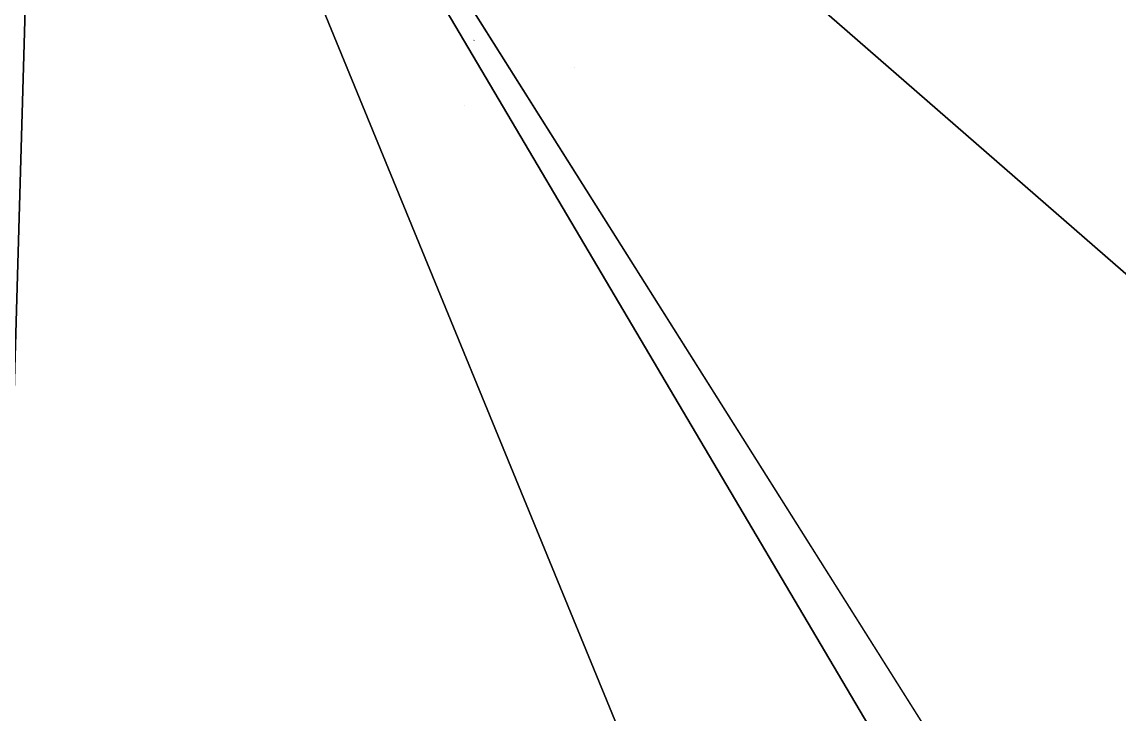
# Model space of a CAD drawing. Header units: millimetres. Extents: x -7906370 to 58235770, y -60992620 to 60.
# Drawn here: x -1089 to 51343, y -66080 to -33010 of the extents above; entities that cross this region are included whole.
import ezdxf

# ---------------------------------------------------------------- set-up
doc = ezdxf.new("R2010")
doc.units = ezdxf.units.MM
doc.layers.add('Image', color=7, linetype='Continuous')
doc.layers.add('Plane_Table_Station', color=1, linetype='Continuous', lineweight=25)
doc.styles.get("Standard").update_dxf_attribs({"font": 'SakalBharati.ttf'})
doc.dimstyles.get("Standard").update_dxf_attribs({"dimtxt": 0.18, "dimasz": 0.18, "dimexe": 0.18, "dimexo": 0.0625, "dimgap": 0.09, "dimtad": 0, "dimtih": 1, "dimtoh": 1, "dimdec": 4, "dimzin": 0, "dimdsep": 46, "dimtxsty": 'Standard', "dimcen": 0.09, "dimadec": 0, "dimazin": 0, "dimtfac": 1, "dimtdec": 4, "dimtofl": 0, "dimtmove": 0, "dimatfit": 3, "dimfxl": 1, "dimtolj": 1, "dimtzin": 0, "dimarcsym": 0})
picture_1 = doc.add_image_def('image1.jpg', size_in_pixel=(14666, 11006))
picture_2 = doc.add_image_def('image2.jpg', size_in_pixel=(14352, 10750))
picture_3 = doc.add_image_def('image3.jpg', size_in_pixel=(14448, 10842))
picture_4 = doc.add_image_def('image4.jpg', size_in_pixel=(14330, 10848))
picture_5 = doc.add_image_def('image5.jpg', size_in_pixel=(14518, 11021))
picture_6 = doc.add_image_def('image6.jpg', size_in_pixel=(13892, 10901))
picture_7 = doc.add_image_def('image7.jpg', size_in_pixel=(14388, 11097))
picture_8 = doc.add_image_def('image8.jpg', size_in_pixel=(14559, 11110))
picture_9 = doc.add_image_def('image9.jpg', size_in_pixel=(14599, 11063))
picture_10 = doc.add_image_def('image10.jpg', size_in_pixel=(14576, 11112))

msp = doc.modelspace()

# ---------------------------------------------------------------- pictures from other files: only their frames are drawn
at = {"layer": 'Image'}
image = msp.add_image(picture_7, insert=(-50, -652), size_in_units=(9404016, 7252366), rotation=-94.4109188, dxfattribs=at)
image.dxf.v_pixel = (-50.33135, -651.60196)
image.dxf.flags = 7
image = msp.add_image(picture_4, insert=(737, -643), size_in_units=(14020504, 10612736), rotation=-41.0870759, dxfattribs=at)
image.dxf.v_pixel = (737.36967, -642.94758)
image.dxf.flags = 7
image = msp.add_image(picture_5, insert=(2280, -650), size_in_units=(34423575, 26130986), rotation=-15.9154131, dxfattribs=at)
image.dxf.v_pixel = (2280.14283, -650.13358)
image.dxf.flags = 7
image = msp.add_image(picture_10, insert=(-61, -1238), size_in_units=(18066612, 13772395), rotation=-92.8133893, dxfattribs=at)
image.dxf.v_pixel = (-60.90095, -1237.91924)
image.dxf.flags = 7
image = msp.add_image(picture_3, insert=(730, -1235), size_in_units=(20734736, 15558720), rotation=-59.4143586, dxfattribs=at)
image.dxf.v_pixel = (730.16672, -1235.3949)
image.dxf.flags = 7
image = msp.add_image(picture_2, insert=(2278, -1226), size_in_units=(37129363, 27809879), rotation=-28.2816527, dxfattribs=at)
image.dxf.v_pixel = (2278.16939, -1225.69764)
image.dxf.flags = 7
image = msp.add_image(picture_8, insert=(-308, -1828), size_in_units=(26994265, 20598795), rotation=-99.5612066, dxfattribs=at)
image.dxf.v_pixel = (-308.03641, -1828.30934)
image.dxf.flags = 7
image = msp.add_image(picture_6, insert=(746, -1817), size_in_units=(27284899, 21409454), rotation=-67.6736461, dxfattribs=at)
image.dxf.v_pixel = (746.05177, -1816.77273)
image.dxf.flags = 7
image = msp.add_image(picture_1, insert=(-68, -2372), size_in_units=(34798704, 26113772), rotation=-91.6499708, dxfattribs=at)
image.dxf.v_pixel = (-68.38305, -2371.69947)
image.dxf.flags = 7
image = msp.add_image(picture_9, insert=(1499, -2377), size_in_units=(41022557, 31085581), rotation=-57.7593338, dxfattribs=at)
image.dxf.v_pixel = (1498.983, -2376.63925)
image.dxf.flags = 7

# ---------------------------------------------------------------- leaders
at = {"layer": 'Plane_Table_Station'}
for points in [[(20514, -33889), (20517, -33881)], [(20514, -33889), (20517, -33881)], [(20514, -33889), (20517, -33881)], [(20514, -33889), (20517, -33881)], [(20514, -33889), (20517, -33881)], [(20514, -33889), (20517, -33881)], [(20514, -33889), (20517, -33881)], [(20514, -33889), (20517, -33881)], [(20514, -33889), (20517, -33881)], [(20514, -33889), (20517, -33881)], [(20514, -33889), (20517, -33881)], [(20514, -33889), (20517, -33881)], [(20514, -33889), (20517, -33881)], [(20514, -33889), (20517, -33881)], [(20514, -33889), (20517, -33881)], [(20514, -33889), (20517, -33881)], [(20514, -33889), (20517, -33881)], [(20514, -33889), (20517, -33881)], [(20514, -33889), (20517, -33881)], [(20514, -33889), (20517, -33881)], [(20514, -33889), (20517, -33881)], [(20514, -33889), (20517, -33881)], [(20514, -33889), (20517, -33881)], [(20514, -33889), (20517, -33881)], [(20514, -33889), (20517, -33881)], [(20514, -33889), (20517, -33881)], [(25333, -35193), (25342, -35193)], [(25333, -35193), (25342, -35193)], [(25333, -35193), (25342, -35193)], [(25333, -35193), (25342, -35193)], [(25333, -35193), (25342, -35193)], [(25333, -35193), (25342, -35193)], [(25333, -35193), (25342, -35193)], [(25333, -35193), (25342, -35193)], [(25333, -35193), (25342, -35193)], [(25333, -35193), (25342, -35193)], [(25333, -35193), (25342, -35193)], [(25333, -35193), (25342, -35193)], [(25333, -35193), (25342, -35193)], [(25333, -35193), (25342, -35193)], [(25333, -35193), (25342, -35193)], [(25333, -35193), (25342, -35193)], [(20038, -37009), (20040, -37001)], [(20038, -37009), (20040, -37001)], [(20038, -37009), (20040, -37001)], [(20038, -37009), (20040, -37001)], [(20038, -37009), (20040, -37001)], [(20038, -37009), (20040, -37001)], [(20038, -37009), (20040, -37001)], [(20038, -37009), (20040, -37001)], [(20038, -37009), (20040, -37001)], [(20038, -37009), (20040, -37001)], [(20038, -37009), (20040, -37001)], [(20038, -37009), (20040, -37001)], [(20038, -37009), (20040, -37001)], [(20038, -37009), (20040, -37001)], [(20038, -37009), (20040, -37001)], [(20038, -37009), (20040, -37001)], [(20038, -37009), (20040, -37001)], [(20038, -37009), (20040, -37001)], [(20038, -37009), (20040, -37001)], [(20038, -37009), (20040, -37001)]]:
    msp.add_leader(points, dimstyle='Standard', dxfattribs=at)

doc.saveas('drawing.dxf')
